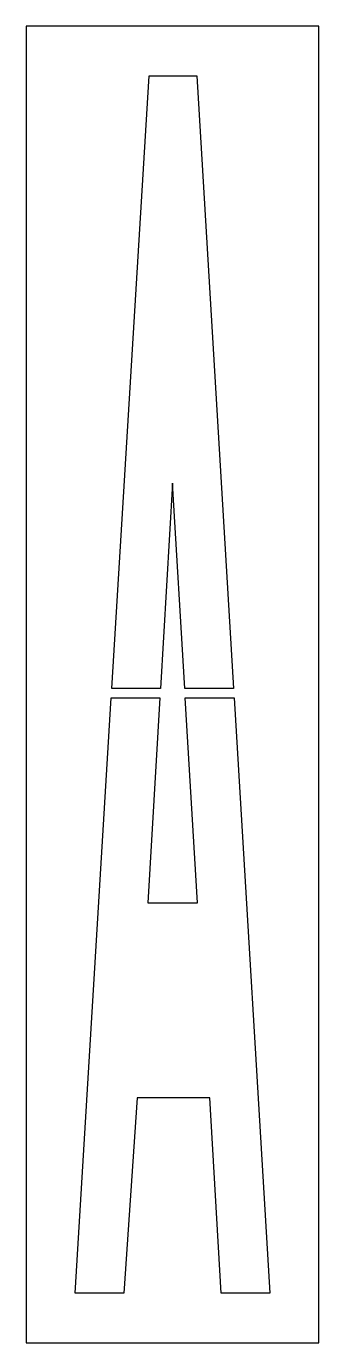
# Model space of a CAD drawing. Extents: x 0 to 24, y 0 to 108.
import ezdxf

# ---------------------------------------------------------------- set-up
doc = ezdxf.new("R2010")
doc.units = 0
doc.layers.add('CUT', color=7, linetype='Continuous')
doc.layers.add('OUTSIDE', color=1, linetype='Continuous')

msp = doc.modelspace()

# ---------------------------------------------------------------- linework, layer by layer
at = {"layer": 'CUT'}
for points in [[(11.0126, 53.666), (7.0178, 53.666), (10.0762, 103.925), (13.9838, 103.925), (17.012, 53.666), (13.0019, 53.666), (11.995, 70.505)], [(15.0531, 20.075), (9.0868, 20.075), (7.9975, 4.075), (4, 4.075), (6.972, 52.914), (10.9687, 52.914), (9.9863, 36.075), (14.0537, 36.075), (13.0468, 52.914), (17.0573, 52.914), (20, 4.075), (15.9925, 4.075)]]:
    msp.add_lwpolyline(points, close=True, dxfattribs=at)
at = {"layer": 'OUTSIDE'}
msp.add_lwpolyline([(0, 0), (24, 0), (24, 108), (0, 108)], close=True, dxfattribs=at)

doc.saveas('drawing.dxf')
